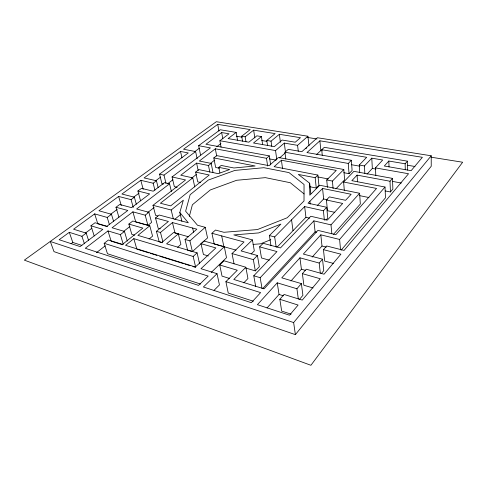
<?xml version="1.0" encoding="UTF-8"?>
<svg xmlns="http://www.w3.org/2000/svg" width="487" height="487" viewBox="0 0 487 487"><rect width="100%" height="100%" fill="white"/><g stroke="black" fill="none" stroke-linecap="round" stroke-linejoin="round"><path stroke-width="0.73" d="M189.333 216.405L192.383 204.765L210.293 189.96L236.627 180.281L265.391 177.645L290.307 182.735L304.107 193.942M181.901 221.329L179.813 212.509L183.337 200.194L171.18 210.013L152.985 205.313L155.596 215.382L157.77 215.966M295.39 334.642L293.637 322.564L50.277 241.473L54.014 251.645L295.39 334.642L431.232 166.262L431.22 155.779L317.36 137.73L301.837 151.694L288.255 149.332L284.925 152.236L285.814 158.999M293.637 322.564L431.22 155.779M299.505 299.353L302.914 295.329L301.374 283.617L281.772 277.834L299.937 257.818L319.186 263.047L322.528 259.187L303.352 254.062L320.805 234.831L339.616 239.452L385.016 187.02L351.839 180.671L357.081 175.125L390.02 181.243L392.485 178.4L353.885 171.339L343.627 182.041L344.297 190.307M321.408 273.481L323.764 270.699L322.528 259.187M341.113 250.208L385.485 197.801L385.016 187.02M385.247 190.941L390.44 191.951L392.869 189.078L392.485 178.4M298.33 299.036L296.924 288.754L301.374 283.617M405.281 169.786L405.135 163.79L407.424 161.148L324.281 147.33L321.718 149.716L322.272 155.371M291.074 314.152L281.675 311.083L279.842 299.286L284.085 294.458L302.269 300.095L320.233 278.747L302.378 273.651L303.876 285.248L313.062 287.969M302.378 273.651L306.274 269.214L324.05 274.205L340.9 254.171L323.459 249.667L324.665 261.062L333.297 263.376M323.459 249.667L326.686 245.99L344.059 250.415L408.55 173.743L375.428 167.893L375.812 175.344M333.552 234.29L360.337 204.029L359.619 193.266L319.746 185.249L309.811 195.177L309.659 183.215L298.342 174.425L315.168 177.706L317.877 175.07L274.138 166.657L281.419 160.241L336.274 170.389L326.728 179.965L327.441 187.404M267.028 307.979L279.045 294.44L277.237 282.831L296.924 288.754M290.97 280.993L301.416 269.22L299.937 257.818M312.161 257.112L322.004 246.02L320.805 234.831M331.848 233.754L330.996 224.872L359.619 193.266M405.135 163.79L388.809 161.033L384.304 166.012L411.138 170.669L422.375 157.307L319.886 140.81L306.95 152.577L351.358 160.29L352.101 170.493L349.033 173.676L343.798 172.702M277.237 282.831L257.41 304.679L289.558 315.211L298.105 305.057L279.842 299.286M375.428 167.893L382.691 160.004L371.782 158.165L364.404 165.945L364.86 173.342M262.676 288.627L315.107 231.83L313.878 220.861L330.996 224.872M325.913 220.13L327.769 218.115L326.704 207.285L308.021 203.176L322.577 188.457L351.145 194.27L345.6 200.297L329.389 196.894L326.424 199.987L327.477 210.707L334.8 212.338M366.985 174.2L372.336 168.423L371.782 158.165M262.036 288.462L260.186 277.7L313.878 220.861M324.372 220.191L323.411 210.768L326.704 207.285M255.681 286.49L253.776 275.77L276.963 251.578L259.626 246.866L261.482 257.97L269.36 260.186M335.927 188.871L344.626 179.819L343.804 169.494L278.418 157.532L269.061 165.683L216.752 155.627L213.793 157.928L215.656 167.479L219.32 168.228M359.741 172.41L359.26 165.038L366.687 157.301L321.718 149.716M243.81 282.825L247.938 278.54L245.856 267.241L224.02 260.795L219.704 264.965L222.042 276.129L229.298 278.387M245.85 268.081L255.322 270.882L259.34 266.718L257.422 255.511L241.108 250.939L252.412 239.89L233.79 234.923L258.725 232.914L280.889 224.087L269.396 235.574L270.997 245.832M277.371 246.885L305.939 217.305L304.661 206.579L323.411 210.768M317.366 205.477L323.636 198.988L322.577 188.457M333.096 188.542L332.42 181.073L343.804 169.494M276.214 247.226L274.662 236.932L304.661 206.579M245.856 267.241L233.803 279.459L264.07 288.858L317.914 230.375L335.811 234.71L376.561 188.432L343.627 182.041M255.322 270.882L253.35 259.644L257.422 255.511M349.033 173.676L348.26 163.437L351.358 160.29M259.626 246.866L263.169 243.317L280.451 247.938L310.816 216.265L327.374 220.094L342.69 203.456L326.424 199.987M253.331 301.228L228.251 293.064L225.895 281.669L237.279 270.242L219.704 264.965M309.738 186.704L316.27 188.037L318.948 185.37L317.877 175.07M214.073 290.307L219.442 284.944L217.032 273.682L200.973 268.702L224.3 246.726L203.974 241.016L201.009 243.689L203.426 254.506L208.339 255.955M251.128 254.056L254.311 250.872L252.412 239.89M217.032 273.682L203.396 286.983L251.341 302.689L260.618 292.608L225.895 281.669M234.046 263.893L232.031 253.557L244.03 241.96L211.93 233.261L214.189 243.981L236.012 250.117M211.181 272.458L226.504 257.684L224.3 246.726M316.392 154.683L320.848 150.538L322.339 150.787M201.009 243.689L215.875 247.92L195.403 266.979L125.549 245.326L133.828 238.66L193.15 256.448L197.101 252.856L199.603 263.777M211.93 233.261L215.498 230.047L223.917 232.293L257.44 229.56L287.214 217.762L304.016 200.973L304.04 184.488L288.998 172.599L263.881 167.698L234.874 170.42L208.278 180.056L190.143 194.703L185.626 211.2L197.491 225.238L205.258 227.313L207.547 237.924L192.402 251.584L187.58 250.16L185.036 239.464L196.839 229.17L172.441 222.559L160.485 232.469L156.418 231.307L159.176 241.777L162.536 242.77M305.733 148.736L306.81 147.762M221.074 147.147L219.874 140.725L275.545 150.574L284.298 143.099L297.575 145.333L307.918 136.232L308.965 145.826M185.036 239.464L189.893 240.846L205.258 227.313M279.599 157.91L285.011 153.18M177.591 247.299L180.902 244.401L178.327 233.809L173.628 232.488L161.848 242.453L137.888 235.385L149.801 225.791L152.577 236.152L149.052 239.056M212.965 172.307L211.2 163.413L199.329 161.027L215.315 148.791L266.492 158.299L269.335 155.877L270.644 164.886M178.327 233.809L166.578 243.847L197.101 252.856M267.54 145.558L266.797 140.451L271.046 141.169L279.343 134.284L300.455 137.681L295.256 142.204L282.137 140.031L274.345 146.611L253.49 142.995L261.422 136.591L262.609 144.536M174.815 219.29L180.531 214.566M266.797 140.451L275.125 133.608L253.63 130.145L245.15 136.798L241.692 136.214L242.526 141.218M156.418 231.307L168.399 221.463L155.505 217.969L158.178 228.239L160.314 228.835M155.505 217.969L159.188 215.017L188.305 222.784L179.813 212.509M219.881 172.903L218.815 167.339L221.201 165.428L233.943 167.985L255.121 165.988L213.793 157.928M134.582 235.166L131.807 234.344L128.86 224.093L142.855 228.093L122.505 244.383L108.406 240.012L104.169 243.311L208.18 276.086L198.544 285.388L85.28 248.279L107.986 230.911L120.374 234.624L124.459 231.422L127.296 241.071M145.187 215.175L148.888 212.271L151.585 222.425L147.932 225.359L145.187 215.175L132.908 211.845L112.089 227.77L124.459 231.422M194.757 186.959L192.779 177.858L160.393 203.249L170.694 205.867L209.24 175.003L195.646 172.106L197.722 181.821L200.565 182.455M192.779 177.858L180.774 175.223L196.602 163.108L208.497 165.531L211.2 163.413M96.438 252.698L105.271 245.783M123.412 231.575L129.865 226.522M147.671 212.576L154.172 207.486M191.671 178.12L196.304 174.492M210.676 163.236L214.773 160.028M128.86 224.093L132.811 221.019L149.801 225.791M152.985 205.313L185.553 179.959L172.057 176.945L174.346 186.637L177.171 187.294M195.646 172.106L198.866 169.598L218.219 173.658L229.633 169.543L218.815 167.339M241.692 136.214L250.196 129.591L217.726 124.368L183.532 149.235L195.622 151.56L197.132 158.762M171.4 191.501L169.555 183.806L136.628 208.996L148.888 212.271M167.528 183.855L172.94 179.727M216.758 146.703L220.946 143.507M237.528 140.189L236.195 132.409L228.099 138.594L248.863 142.192L256.826 135.83L261.422 136.591M172.057 176.945L210.427 147.884L198.623 145.692L200.534 154.963M219.874 140.725L229.03 133.791L221.658 132.549L205.94 144.274L269.335 155.877M71.041 243.762L72.806 242.447L81.871 245.399M85.341 233.121L91.873 228.251M110.531 214.365L117.215 209.392M133.146 197.533L139.148 193.059M155.755 180.701L160.637 177.067M194.63 151.761L199.457 148.164M94.198 235.909L90.929 225.791L102.848 229.371L80.111 246.586L59.14 239.714L69.306 232.323L81.926 236.305L86.187 233.127L88.658 240.608M86.187 233.127L73.574 229.219L94.667 213.878L107.213 217.452L111.468 214.28L113.623 221.445M111.468 214.28L98.94 210.768L118.633 196.444L131.088 199.658L134.388 197.198L136.323 204.242M134.388 197.198L121.951 194.033L140.81 180.312L153.155 183.209L156.43 180.768L158.172 187.69M163.395 184.086L161.928 183.745L159.559 174.151L163.985 175.137L195.622 151.56M159.559 174.151L188.268 152.942L180.513 151.433L144.103 177.919L156.43 180.768M198.623 145.692L220.185 129.749L236.195 132.409M90.929 225.791L95.044 222.748L106.951 226.26L127.807 210.463L115.979 207.255L118.907 217.196M115.979 207.255L119.717 204.485L131.533 207.639L149.643 193.923L137.912 191.02L140.554 200.802M137.912 191.02L141.516 188.353L153.235 191.202L164.533 182.643L169.555 183.806M270.809 239.671L260.533 243.823L253.051 244.407M307.918 136.232L216.319 121.713L24.35 260.143L310.913 365.287L462.65 162.232L431.123 157.198M307.279 137.419L317.037 138.978M236.256 136.19L242.118 137.188M261.689 140.506L266.846 141.376M407.528 165.239L415.003 166.505M359.26 165.038L364.404 165.945M284.925 152.236L348.26 163.437M351.675 164.752L359.85 166.207M372.336 168.423L375.94 169.062M392.376 181.371L401.325 183.033M269.421 158.884L276.141 160.138M317.786 176.933L328.226 178.954M326.728 179.965L332.42 181.073M359.309 195.579L368.951 197.539M323.636 198.988L327.264 199.761M305.939 217.305L309.513 218.139M315.107 231.83L316.58 232.189M322.004 246.02L326.302 247.122M269.396 235.574L274.662 236.932M147.214 225.158L135.733 221.926L132.908 211.845M188.597 236.792L174.997 232.969L172.441 222.559M301.416 269.22L305.653 270.413M232.031 253.557L253.35 259.644M107.517 226.692L97.82 223.831L94.667 213.878M253.776 275.77L260.186 277.7M122.742 244.766L111.158 241.175L107.986 230.911M137.547 249.356L149.034 252.923M150.471 253.368L156.936 255.377M159.809 256.265L183.502 263.619M184.938 264.064L189.967 265.622M192.84 266.517L194.995 267.186M279.045 294.44L283.373 295.786M200.589 284.055L107.469 253.733L104.169 243.311M69.306 232.323L72.806 242.447M81.926 236.305L84.44 243.804M107.213 217.452L109.411 224.641M120.374 234.624L123.26 244.304M118.633 196.444L121.263 205.526M133.828 238.66L136.829 249.137M131.088 199.658L133.249 207.432M140.81 180.312L143.172 189.242M160.485 232.469L162.847 241.57M153.155 183.209L154.921 190.155M171.18 210.013L173.317 218.773M163.985 175.137L165.994 183.392M189.893 240.846L192.402 251.584M193.15 256.448L195.713 267.406M192.633 228.032L193.601 232.256M180.513 151.433L181.949 157.867M196.602 163.108L198.154 170.468M221.682 235.903L223.862 246.702M208.497 165.531L209.842 172.221M215.315 148.791L216.703 156.023M217.726 124.368L218.973 131.088M221.658 132.549L222.821 138.874M245.15 136.798L245.972 141.814M253.63 130.145L254.847 137.961M266.492 158.299L267.631 165.994M271.046 141.169L271.77 146.289M275.545 150.574L276.786 159.529M281.419 160.241L282.563 168.721M291.561 219.838L293.004 230.698M279.343 134.284L280.409 142.259M284.298 143.099L285.455 151.968M297.575 145.333L298.281 151.311M309.884 201.295L310.207 204.138M319.186 263.047L320.306 273.146M309.659 183.215L310.828 193.613M315.168 177.706L316.27 188.037M319.886 140.81L320.848 150.538M339.616 239.452L340.492 249.271M357.081 175.125L357.543 181.852M390.02 181.243L390.44 191.951M388.809 161.033L389.04 166.968M407.424 161.148L407.625 170.115"/></g></svg>
